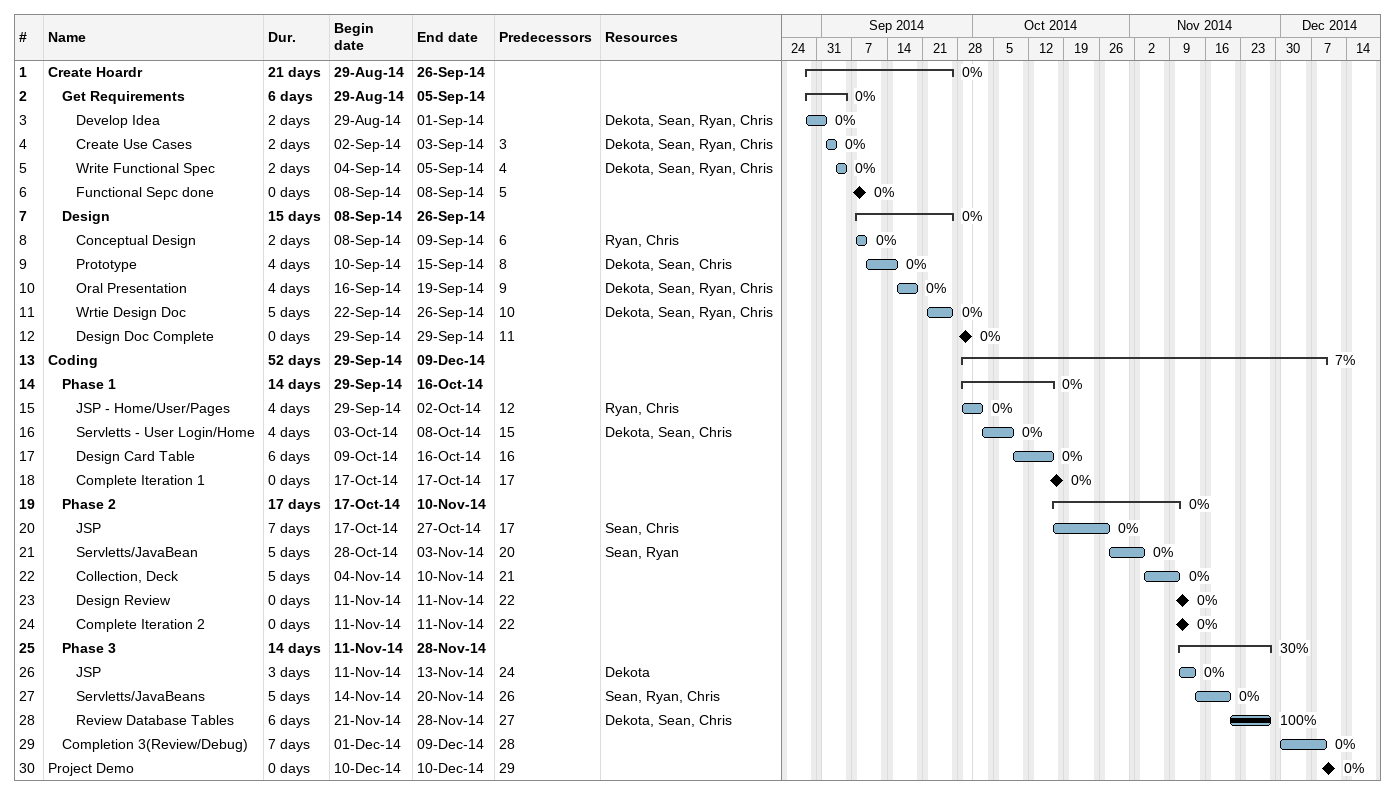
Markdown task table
| ID | Level | Task | Duration | Start | Finish | Predecessors | Resources | % complete |
|---|---|---|---|---|---|---|---|---|
| 1 | 1 | **Create Hoardr** | 21d | 2014-08-29 | 2014-09-26 |  |  | 0 |
| 2 | 2 | **Get Requirements** | 6d | 2014-08-29 | 2014-09-05 |  |  | 0 |
| 3 | 3 | Develop Idea | 2d | 2014-08-29 | 2014-09-01 |  | Dekota, Sean, Ryan, Chris | 0 |
| 4 | 3 | Create Use Cases | 2d | 2014-09-02 | 2014-09-03 | 3 | Dekota, Sean, Ryan, Chris | 0 |
| 5 | 3 | Write Functional Spec | 2d | 2014-09-04 | 2014-09-05 | 4 | Dekota, Sean, Ryan, Chris | 0 |
| 6 | 3 | Functional Sepc done | 0d | 2014-09-08 | 2014-09-08 | 5 |  | 0 |
| 7 | 2 | **Design** | 15d | 2014-09-08 | 2014-09-26 |  |  | 0 |
| 8 | 3 | Conceptual Design | 2d | 2014-09-08 | 2014-09-09 | 6 | Ryan, Chris | 0 |
| 9 | 3 | Prototype | 4d | 2014-09-10 | 2014-09-15 | 8 | Dekota, Sean, Chris | 0 |
| 10 | 3 | Oral Presentation | 4d | 2014-09-16 | 2014-09-19 | 9 | Dekota, Sean, Ryan, Chris | 0 |
| 11 | 3 | Wrtie Design Doc | 5d | 2014-09-22 | 2014-09-26 | 10 | Dekota, Sean, Ryan, Chris | 0 |
| 12 | 3 | Design Doc Complete | 0d | 2014-09-29 | 2014-09-29 | 11 |  | 0 |
| 13 | 1 | **Coding** | 52d | 2014-09-29 | 2014-12-09 |  |  | 7 |
| 14 | 2 | **Phase 1** | 14d | 2014-09-29 | 2014-10-16 |  |  | 0 |
| 15 | 3 | JSP - Home/User/Pages | 4d | 2014-09-29 | 2014-10-02 | 12 | Ryan, Chris | 0 |
| 16 | 3 | Servletts - User Login/Home | 4d | 2014-10-03 | 2014-10-08 | 15 | Dekota, Sean, Chris | 0 |
| 17 | 3 | Design Card Table | 6d | 2014-10-09 | 2014-10-16 | 16 |  | 0 |
| 18 | 3 | Complete Iteration 1 | 0d | 2014-10-17 | 2014-10-17 | 17 |  | 0 |
| 19 | 2 | **Phase 2** | 17d | 2014-10-17 | 2014-11-10 |  |  | 0 |
| 20 | 3 | JSP | 7d | 2014-10-17 | 2014-10-27 | 17 | Sean, Chris | 0 |
| 21 | 3 | Servletts/JavaBean | 5d | 2014-10-28 | 2014-11-03 | 20 | Sean, Ryan | 0 |
| 22 | 3 | Collection, Deck | 5d | 2014-11-04 | 2014-11-10 | 21 |  | 0 |
| 23 | 3 | Design Review | 0d | 2014-11-11 | 2014-11-11 | 22 |  | 0 |
| 24 | 3 | Complete Iteration 2 | 0d | 2014-11-11 | 2014-11-11 | 22 |  | 0 |
| 25 | 2 | **Phase 3** | 14d | 2014-11-11 | 2014-11-28 |  |  | 30 |
| 26 | 3 | JSP | 3d | 2014-11-11 | 2014-11-13 | 24 | Dekota | 0 |
| 27 | 3 | Servletts/JavaBeans | 5d | 2014-11-14 | 2014-11-20 | 26 | Sean, Ryan, Chris | 0 |
| 28 | 3 | Review Database Tables | 6d | 2014-11-21 | 2014-11-28 | 27 | Dekota, Sean, Chris | 100 |
| 29 | 2 | Completion 3(Review/Debug) | 7d | 2014-12-01 | 2014-12-09 | 28 |  | 0 |
| 30 | 1 | Project Demo | 0d | 2014-12-10 | 2014-12-10 | 29 |  | 0 |
